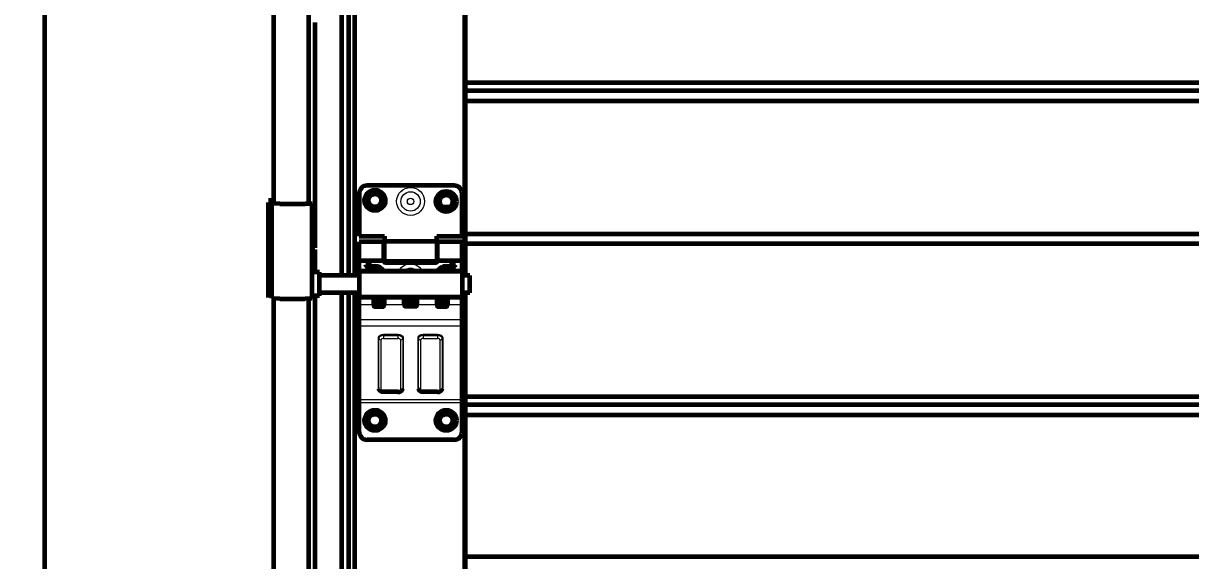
# Model space of a CAD drawing. Header units: millimetres. Extents: x 0 to 840, y 0 to 594.
# Drawn here: x 50.47 to 99.6, y 501.27 to 523.9 of the extents above; entities that cross this region are included whole.
import ezdxf

# ---------------------------------------------------------------- set-up
doc = ezdxf.new("R2010")
doc.units = ezdxf.units.MM
doc.linetypes.add('K5LT_BASIC', pattern=[0])
doc.linetypes.add('K5LT_THIN', pattern=[0])
doc.layers.add('Системный слой', color=7, linetype='Continuous')
doc.styles.add('KDIMTEXTSTYLE', font='GOST_AU.SHX', dxfattribs={"width": 0.96, "oblique": 15, "height": 5})
doc.dimstyles.new('KDIMSTYLE (0.07)', dxfattribs={"dimtxt": 5, "dimasz": 1, "dimexe": 2, "dimexo": 0, "dimgap": 1, "dimtad": 1, "dimlfac": 15, "dimtxsty": 'KDIMTEXTSTYLE', "dimsah": 1, "dimcen": 0, "dimdle": 1, "dimadec": 0, "dimazin": 0, "dimtfac": 0.667, "dimtmove": 0, "dimatfit": 3, "dimfxl": 1, "dimtvp": 1, "dimtolj": 1, "dimtzin": 0, "dimarcsym": 0})

# ---------------------------------------------------------------- blocks, each defined once
blk = doc.blocks.new('U0')
at = {"layer": 'Системный слой', "color": 5, "linetype": 'K5LT_BASIC', "lineweight": 60, "true_color": 0x0000ff}
blk.add_line((51.363, 560.464), (51.363, 411.478), dxfattribs=at)
blk = doc.blocks.new('KDIMARROW_01')
at = {"layer": 'Системный слой'}
blk.add_hatch(color=0, dxfattribs=at).paths.add_polyline_path([(0, 0), (-5, 0.658), (-4.5, 0), (-5, -0.658)])
at = {"layer": 'Системный слой', "color": 0, "linetype": 'K5LT_THIN', "lineweight": 18}
for p, q in [((-4.5, 0), (-5, 0.658)), ((-5, 0.658), (0, 0)), ((0, 0), (-5, -0.658)), ((-5, -0.658), (-4.5, 0)), ((0, 0), (-1, 0))]:
    blk.add_line(p, q, dxfattribs=at)

msp = doc.modelspace()

# ---------------------------------------------------------------- linework, layer by layer
at = {"layer": 'Системный слой', "color": 5, "linetype": 'K5LT_BASIC', "lineweight": 60, "true_color": 0x0000ff}
for p, q in [((63.87945, 513.28472), (63.87945, 545.82951)), ((64.15418, 545.82951), (64.15418, 513.28472)), ((69.03595, 545.82951), (69.03595, 515.01859)), ((69.06929, 545.82951), (69.06929, 515.01859)), ((61.00305, 544.22998), (61.00305, 523.86303)), ((62.46971, 543.66123), (62.46971, 523.84318)), ((64.40262, 536.93947), (64.40262, 515.00847)), ((61.00305, 523.86303), (61.00305, 516.31678)), ((62.46971, 523.84318), (62.46971, 516.30918)), ((62.73638, 523.94504), (62.73638, 514.44705)), ((148.73595, 521.39554), (69.06929, 521.39554)), ((148.73595, 521.0622), (69.06929, 521.0622)), ((148.73595, 520.62887), (69.06929, 520.62887)), ((68.60262, 517.06806), (64.93595, 517.06806)), ((60.78971, 516.45076), (60.78971, 516.45074)), ((60.78971, 516.45076), (60.92305, 516.45076)), ((60.92305, 516.45076), (60.92305, 516.45074)), ((64.60262, 516.73472), (64.60262, 514.93472)), ((64.88439, 516.44596), (65.07684, 516.77929)), ((65.07684, 516.11262), (64.88439, 516.44596)), ((65.07684, 516.77929), (65.46174, 516.77929)), ((65.46174, 516.77929), (65.65419, 516.44596)), ((65.46174, 516.11262), (65.65419, 516.44596)), ((67.88439, 516.40139), (68.07684, 516.73472)), ((68.07684, 516.06806), (67.88439, 516.40139)), ((68.07684, 516.73472), (68.46174, 516.73472)), ((68.46174, 516.73472), (68.65419, 516.40139)), ((68.46174, 516.06806), (68.65419, 516.40139)), ((68.93595, 514.93472), (68.93595, 516.73472)), ((60.78971, 513.11562), (60.78971, 516.35587)), ((60.92305, 516.3215), (60.92305, 516.35587)), ((60.92305, 512.32226), (60.92305, 516.3215)), ((61.26723, 516.30452), (60.97926, 516.31656)), ((62.22424, 516.30347), (62.52375, 516.31043)), ((62.62589, 516.30876), (62.32638, 516.3018)), ((62.52375, 516.31043), (62.62589, 516.30876)), ((62.62589, 512.30952), (62.62589, 516.30876)), ((65.03124, 516.16806), (65.50733, 516.16806)), ((65.46174, 516.11262), (65.07684, 516.11262)), ((68.03124, 516.16806), (68.50733, 516.16806)), ((68.50733, 516.05665), (68.03124, 516.05665)), ((68.46174, 516.06806), (68.07684, 516.06806)), ((64.40262, 515.00847), (64.40262, 513.28472)), ((64.60262, 514.93472), (65.66929, 514.93472)), ((65.66929, 514.93472), (65.66929, 514.71139)), ((67.86929, 514.93472), (68.93595, 514.93472)), ((67.86929, 514.71139), (67.86929, 514.93472)), ((146.59055, 515.01859), (68.93595, 515.01859)), ((69.03595, 515.01859), (69.03595, 513.28472)), ((69.06929, 515.01859), (69.06929, 513.28472)), ((62.62589, 514.44705), (62.73638, 514.44705)), ((64.60262, 513.89472), (64.60262, 514.69472)), ((65.63595, 514.69472), (64.60262, 514.69472)), ((65.63595, 514.69472), (65.63595, 513.89472)), ((65.66929, 514.52806), (65.63595, 514.52806)), ((65.66929, 513.87806), (65.66929, 514.71139)), ((67.86929, 514.71139), (65.66929, 514.71139)), ((67.86929, 514.71139), (67.86929, 513.87806)), ((67.90262, 514.52806), (67.86929, 514.52806)), ((68.93595, 514.69472), (67.90262, 514.69472)), ((67.90262, 513.89472), (67.90262, 514.69472)), ((68.93595, 513.89472), (68.93595, 514.69472)), ((146.56929, 514.61612), (68.93595, 514.61612)), ((62.73638, 514.3737), (62.62589, 514.3737)), ((62.62589, 514.37214), (62.73638, 514.37214)), ((62.73638, 514.37214), (62.73638, 514.3737)), ((62.73638, 514.37214), (62.73638, 513.41806)), ((65.66929, 514.06139), (65.63595, 514.06139)), ((67.90262, 514.06139), (67.86929, 514.06139)), ((65.63595, 513.89472), (64.60262, 513.89472)), ((64.60262, 513.46139), (64.60262, 513.89472)), ((64.60262, 513.46139), (68.93595, 513.46139)), ((64.60262, 513.46139), (64.60262, 512.37472)), ((68.93595, 513.46139), (64.60262, 513.46139)), ((64.60262, 513.46139), (64.60262, 512.37472)), ((64.87937, 513.7128), (64.89596, 513.7128)), ((64.96447, 513.7128), (64.89596, 513.7128)), ((65.06929, 513.68139), (64.93595, 513.68139)), ((65.01585, 513.7128), (64.96447, 513.7128)), ((65.00867, 513.46139), (65.07684, 513.57947)), ((65.01585, 513.7128), (65.12587, 513.7128)), ((65.07684, 513.57947), (65.46174, 513.57947)), ((65.46174, 513.57947), (65.52991, 513.46139)), ((67.86929, 513.87806), (65.66929, 513.87806)), ((65.70262, 513.82806), (67.83595, 513.82806)), ((68.93595, 513.89472), (67.90262, 513.89472)), ((68.00867, 513.46139), (68.07684, 513.57947)), ((68.07684, 513.57947), (68.46174, 513.57947)), ((68.41271, 513.7128), (68.6592, 513.7128)), ((68.46174, 513.57947), (68.52991, 513.46139)), ((68.60262, 513.68139), (68.46929, 513.68139)), ((68.93595, 513.46139), (68.93595, 513.89472)), ((68.93595, 513.46139), (68.93595, 512.37472)), ((68.93595, 513.46139), (68.93595, 512.37472)), ((69.06929, 513.7128), (69.03595, 513.7128)), ((60.78971, 512.35663), (60.78971, 513.11562)), ((62.93595, 513.41806), (62.62589, 513.41806)), ((62.93595, 512.41806), (62.93595, 513.41806)), ((64.60262, 513.28472), (62.93595, 513.28472)), ((69.26929, 513.28472), (68.93595, 513.28472)), ((69.26929, 512.55139), (69.26929, 513.28472)), ((64.60262, 512.55139), (62.93595, 512.55139)), ((63.87945, 479.88472), (63.87945, 512.55139)), ((64.15418, 512.55139), (64.15418, 479.88472)), ((64.40262, 512.55139), (64.40262, 481.5818)), ((69.26929, 512.55139), (68.93595, 512.55139)), ((69.03595, 512.55139), (69.03595, 481.18946)), ((69.06929, 512.55139), (69.06929, 481.18946)), ((61.26723, 512.30528), (60.97926, 512.31732)), ((61.00305, 512.31632), (61.00305, 411.74583)), ((62.62589, 512.30952), (62.32638, 512.30256)), ((62.46971, 512.30589), (62.46971, 411.73474)), ((62.93595, 512.41806), (62.62589, 512.41806)), ((62.73638, 512.41806), (62.73638, 480.01806)), ((64.60262, 512.37472), (65.21929, 512.37472)), ((64.60262, 512.04139), (64.60262, 512.37472)), ((65.21929, 512.37472), (64.60262, 512.37472)), ((68.93595, 512.37472), (64.60262, 512.37472)), ((64.60262, 511.41298), (64.60262, 512.04139)), ((65.21929, 512.07472), (65.21929, 512.37472)), ((65.21929, 512.37472), (65.65262, 512.37472)), ((65.21929, 512.37472), (65.21929, 512.04139)), ((65.65262, 512.24139), (65.21929, 512.24139)), ((65.23595, 512.20806), (65.21929, 512.20806)), ((65.21929, 512.20806), (65.65262, 512.20806)), ((65.65262, 512.17472), (65.21929, 512.17472)), ((65.21929, 512.14139), (65.65262, 512.14139)), ((65.21929, 512.03788), (65.21929, 512.07472)), ((65.21929, 512.04139), (65.21929, 512.00491)), ((65.23595, 512.37472), (65.23595, 512.34139)), ((65.23595, 512.34139), (65.23595, 512.37472)), ((65.23595, 512.24139), (65.23595, 512.34139)), ((65.23595, 512.30806), (65.23595, 512.34139)), ((65.23595, 512.34139), (65.43595, 512.34139)), ((65.23595, 512.20806), (65.23595, 512.30806)), ((65.61929, 512.00454), (65.25262, 512.00454)), ((65.25262, 511.97158), (65.61929, 511.97158)), ((65.43595, 512.34139), (65.57737, 512.34139)), ((65.57737, 512.34139), (65.63595, 512.34139)), ((65.63595, 512.34139), (65.63595, 512.37472)), ((65.63595, 512.34139), (65.63595, 512.37472)), ((65.63595, 512.24139), (65.63595, 512.34139)), ((65.63595, 512.34139), (65.63595, 512.30806)), ((65.63595, 512.20806), (65.63595, 512.30806)), ((65.65262, 512.37472), (65.65262, 512.07472)), ((65.65262, 512.37472), (66.50262, 512.37472)), ((66.50262, 512.37472), (65.65262, 512.37472)), ((65.65262, 512.04139), (65.65262, 512.37472)), ((65.65262, 512.07472), (65.65262, 512.03788)), ((65.65262, 512.00491), (65.65262, 512.04139)), ((66.50262, 512.07472), (66.50262, 512.37472)), ((66.50262, 512.37472), (67.03595, 512.37472)), ((66.50262, 512.3511), (66.50262, 512.37472)), ((66.50262, 512.25743), (66.50262, 512.3511)), ((66.50262, 512.17472), (66.50262, 512.25743)), ((67.03595, 512.17472), (66.50262, 512.17472)), ((67.03595, 512.17472), (66.50262, 512.17472)), ((66.50262, 512.17472), (66.50262, 512.04139)), ((66.50262, 512.05009), (66.50262, 512.07472)), ((66.50262, 512.04139), (66.50262, 512.01958)), ((67.00262, 512.01676), (66.53595, 512.01676)), ((66.53595, 511.98625), (67.00262, 511.98625)), ((67.03595, 512.37472), (67.88595, 512.37472)), ((67.03595, 512.37472), (67.03595, 512.07472)), ((67.88595, 512.37472), (67.03595, 512.37472)), ((67.03595, 512.3511), (67.03595, 512.37472)), ((67.03595, 512.25743), (67.03595, 512.3511)), ((67.03595, 512.17472), (67.03595, 512.25743)), ((67.03595, 512.04139), (67.03595, 512.17472)), ((67.03595, 512.07472), (67.03595, 512.05009)), ((67.03595, 512.01958), (67.03595, 512.04139)), ((67.88595, 512.07472), (67.88595, 512.37472)), ((67.88595, 512.37472), (68.31929, 512.37472)), ((67.88595, 512.37472), (67.88595, 512.04139)), ((68.31929, 512.24139), (67.88595, 512.24139)), ((67.88595, 512.20806), (68.31929, 512.20806)), ((68.31929, 512.17472), (67.88595, 512.17472)), ((67.88595, 512.14139), (68.31929, 512.14139)), ((67.88595, 512.03788), (67.88595, 512.07472)), ((67.88595, 512.04139), (67.88595, 512.00491)), ((67.90262, 512.37472), (67.90262, 512.34139)), ((67.90262, 512.34139), (67.90262, 512.37472)), ((67.90262, 512.24139), (67.90262, 512.34139)), ((67.90262, 512.30806), (67.90262, 512.34139)), ((67.90262, 512.34139), (68.10262, 512.34139)), ((67.90262, 512.20806), (67.90262, 512.30806)), ((68.28595, 512.00454), (67.91929, 512.00454)), ((67.91929, 511.97158), (68.28595, 511.97158)), ((68.10262, 512.34139), (68.24404, 512.34139)), ((68.24404, 512.34139), (68.30262, 512.34139)), ((68.30262, 512.34139), (68.30262, 512.37472)), ((68.30262, 512.34139), (68.30262, 512.37472)), ((68.30262, 512.24139), (68.30262, 512.34139)), ((68.30262, 512.34139), (68.30262, 512.30806)), ((68.30262, 512.20806), (68.30262, 512.30806)), ((68.31929, 512.37472), (68.31929, 512.07472)), ((68.31929, 512.37472), (68.93595, 512.37472)), ((68.93595, 512.37472), (68.31929, 512.37472)), ((68.31929, 512.04139), (68.31929, 512.37472)), ((68.31929, 512.07472), (68.31929, 512.03788)), ((68.31929, 512.00491), (68.31929, 512.04139)), ((68.93595, 512.04139), (68.93595, 512.37472)), ((68.93595, 511.41298), (68.93595, 512.04139)), ((64.60262, 511.14331), (64.60262, 511.41298)), ((64.60262, 508.04783), (64.60262, 511.14331)), ((68.93595, 511.14331), (68.93595, 511.41298)), ((68.93595, 508.04783), (68.93595, 511.14331)), ((64.60262, 507.91299), (64.60262, 508.04783)), ((66.23595, 508.37619), (65.63595, 508.37619)), ((67.90262, 508.37619), (67.30262, 508.37619)), ((68.93595, 507.91299), (68.93595, 508.04783)), ((148.73595, 508.16887), (69.06929, 508.16887)), ((64.60262, 506.69472), (64.60262, 507.91299)), ((68.93595, 506.69472), (68.93595, 507.91299)), ((148.73595, 507.83554), (69.06929, 507.83554)), ((64.88439, 507.17947), (65.07684, 507.5128)), ((65.07684, 506.84613), (64.88439, 507.17947)), ((65.07684, 507.5128), (65.46174, 507.5128)), ((65.46174, 507.5128), (65.65419, 507.17947)), ((65.46174, 506.84613), (65.65419, 507.17947)), ((67.88439, 507.17947), (68.07684, 507.5128)), ((68.07684, 506.84613), (67.88439, 507.17947)), ((68.07684, 507.5128), (68.46174, 507.5128)), ((68.46174, 507.5128), (68.65419, 507.17947)), ((68.46174, 506.84613), (68.65419, 507.17947)), ((148.73595, 507.4022), (69.06929, 507.4022)), ((65.46174, 506.84613), (65.07684, 506.84613)), ((68.46174, 506.84613), (68.07684, 506.84613)), ((68.60262, 506.36139), (64.93595, 506.36139)), ((148.73595, 501.43554), (69.06929, 501.43554))]:
    msp.add_line(p, q, dxfattribs=at)
at = {"layer": 'Системный слой', "color": 7, "linetype": 'K5LT_THIN', "lineweight": 18}
for p, q in [((65.21929, 512.04139), (64.60262, 512.04139)), ((66.50262, 512.04139), (65.65262, 512.04139)), ((67.03595, 512.3511), (66.50262, 512.3511)), ((67.03595, 512.25743), (66.50262, 512.25743)), ((67.88595, 512.04139), (67.03595, 512.04139)), ((68.93595, 512.04139), (68.31929, 512.04139)), ((68.93595, 511.41298), (64.60262, 511.41298)), ((68.93595, 511.14331), (64.60262, 511.14331)), ((65.40262, 510.65349), (65.40262, 508.53746)), ((65.43489, 508.51723), (65.43489, 510.63326)), ((65.53172, 508.45656), (65.53172, 510.57258)), ((65.63595, 510.79064), (65.63595, 510.75144)), ((66.23595, 510.79064), (65.63595, 510.79064)), ((65.63595, 510.75144), (66.23595, 510.75144)), ((65.63595, 510.75144), (65.63595, 510.63385)), ((65.63595, 510.63385), (66.23595, 510.63385)), ((66.23595, 510.79064), (66.23595, 510.75144)), ((66.23595, 510.75144), (66.23595, 510.63385)), ((66.34019, 510.57258), (66.34019, 508.45656)), ((66.43701, 510.63326), (66.43701, 508.51723)), ((66.46929, 508.53746), (66.46929, 510.65349)), ((67.06929, 510.65349), (67.06929, 508.53746)), ((67.10156, 508.51723), (67.10156, 510.63326)), ((67.19839, 508.45656), (67.19839, 510.57258)), ((67.30262, 510.79064), (67.30262, 510.75144)), ((67.90262, 510.79064), (67.30262, 510.79064)), ((67.30262, 510.75144), (67.30262, 510.63385)), ((67.30262, 510.75144), (67.90262, 510.75144)), ((67.30262, 510.63385), (67.90262, 510.63385)), ((67.90262, 510.79064), (67.90262, 510.75144)), ((67.90262, 510.75144), (67.90262, 510.63385)), ((68.00685, 510.57258), (68.00685, 508.45656)), ((68.10368, 510.63326), (68.10368, 508.51723)), ((68.13595, 508.53746), (68.13595, 510.65349)), ((68.93595, 508.04783), (64.60262, 508.04783)), ((66.23595, 508.39529), (65.63595, 508.39529)), ((65.63595, 508.37619), (65.63595, 508.39529)), ((66.23595, 508.37619), (66.23595, 508.39529)), ((67.90262, 508.39529), (67.30262, 508.39529)), ((67.30262, 508.37619), (67.30262, 508.39529)), ((67.90262, 508.37619), (67.90262, 508.39529)), ((68.93595, 507.91299), (64.60262, 507.91299))]:
    msp.add_line(p, q, dxfattribs=at)
at = {"layer": 'Системный слой', "color": 5, "linetype": 'K5LT_BASIC', "lineweight": 60, "true_color": 0x0000ff}
for centre, radius in [((65.26929, 516.44596), 0.43333), ((65.26929, 516.44596), 0.29667), ((65.26929, 516.44596), 0.28333), ((65.26929, 516.44596), 0.2744), ((68.26929, 516.40139), 0.43333), ((68.26929, 516.40139), 0.29667), ((68.26929, 516.40139), 0.28333), ((68.26929, 516.40139), 0.2744), ((65.26929, 507.17947), 0.43333), ((68.26929, 507.17947), 0.43333), ((65.26929, 507.17947), 0.29667), ((65.26929, 507.17947), 0.28333), ((65.26929, 507.17947), 0.2744), ((68.26929, 507.17947), 0.29667), ((68.26929, 507.17947), 0.28333), ((68.26929, 507.17947), 0.2744)]:
    msp.add_circle(centre, radius, dxfattribs=at)
at = {"layer": 'Системный слой', "color": 7, "linetype": 'K5LT_THIN', "lineweight": 18}
for radius in [0.58805, 0.40718, 0.13589]:
    msp.add_circle((66.76929, 516.40139), radius, dxfattribs=at)
at = {"layer": 'Системный слой', "color": 5, "linetype": 'K5LT_BASIC', "lineweight": 60, "true_color": 0x0000ff}
for centre, radius, start, end in [((64.93595, 516.73472), 0.33333, 90, 180), ((68.60262, 516.73472), 0.33333, 0, 90), ((65.26929, 516.40139), 0.33333, 135.572996, 224.427004), ((65.26929, 516.40139), 0.33333, 315.572996, 44.427004), ((68.26929, 516.40139), 0.33333, 135.572996, 224.427004), ((68.26929, 516.40139), 0.33333, 315.572996, 44.427004), ((64.93595, 513.74806), 0.06667, 180, 270), ((65.26929, 513.24613), 0.43333, 29.784873, 150.215127), ((65.26929, 513.24613), 0.29667, 46.517314, 133.482686), ((65.06929, 513.74806), 0.06667, 270, 0), ((65.26929, 513.24613), 0.28333, 49.440172, 130.559828), ((65.26929, 513.24613), 0.2744, 51.670407, 128.329593), ((65.26929, 513.16406), 0.33333, 63.125652, 116.874348), ((65.70262, 513.89472), 0.06667, 180, 270), ((67.83595, 513.89472), 0.06667, 270, 0), ((68.26929, 513.24613), 0.43333, 29.784873, 150.215127), ((68.26929, 513.24613), 0.29667, 46.517314, 133.482686), ((68.26929, 513.24613), 0.28333, 49.440172, 130.559828), ((68.26929, 513.24613), 0.2744, 51.670407, 128.329593), ((68.26929, 513.16406), 0.33333, 63.125652, 116.874348), ((68.46929, 513.74806), 0.06667, 180, 270), ((68.60262, 513.74806), 0.06667, 270, 0), ((65.48962, 513.09094), 1.0376, 254.897946, 267.035104), ((65.48962, 513.0576), 1.0376, 254.897946, 267.035104), ((65.25262, 512.03788), 0.03333, 180, 270), ((65.25262, 512.00491), 0.03333, 180, 270), ((65.38228, 513.09094), 1.0376, 272.964896, 285.102054), ((65.38228, 513.0576), 1.0376, 272.964896, 285.102054), ((65.61929, 512.03788), 0.03333, 270, 0), ((65.61929, 512.00491), 0.03333, 270, 0), ((66.53595, 512.05009), 0.03333, 180, 270), ((66.53595, 512.01958), 0.03333, 180, 270), ((67.00262, 512.05009), 0.03333, 270, 0), ((67.00262, 512.01958), 0.03333, 270, 0), ((68.15629, 513.09094), 1.0376, 254.897946, 267.035104), ((68.15629, 513.0576), 1.0376, 254.897946, 267.035104), ((67.91929, 512.03788), 0.03333, 180, 270), ((67.91929, 512.00491), 0.03333, 180, 270), ((68.04895, 513.09094), 1.0376, 272.964896, 285.102054), ((68.04895, 513.0576), 1.0376, 272.964896, 285.102054), ((68.28595, 512.03788), 0.03333, 270, 0), ((68.28595, 512.00491), 0.03333, 270, 0), ((65.26929, 507.09472), 0.33333, 45.572996, 134.427004), ((68.26929, 507.09472), 0.33333, 45.572996, 134.427004), ((64.93595, 506.69472), 0.33333, 180, 270), ((68.60262, 506.69472), 0.33333, 270, 0)]:
    msp.add_arc(centre, radius, start, end, dxfattribs=at)
at = {"layer": 'Системный слой', "color": 7, "linetype": 'K5LT_THIN', "lineweight": 18}
for radius, start, end in [(0.58805, 29.531195, 150.468805), (0.40718, 45.384099, 134.615901)]:
    msp.add_arc((66.76929, 513.17154), radius, start, end, dxfattribs=at)
at = {"layer": 'Системный слой', "color": 5, "linetype": 'K5LT_BASIC', "lineweight": 60, "true_color": 0x0000ff}
for centre, major_axis, ratio, start_param, end_param in [((61.52305, 516.3215), (-0.6, 0), 0.01949318, 0, 0.43633231), ((61.84122, 516.30974), (0.63333, 0), 0.01949318, 3.57792497, 5.58505361), ((61.84122, 516.30974), (-0.5, 0), 0.01949318, 0.43633231, 2.44346095), ((64.57028, 513.84613), (0, -0.13333), 0.99996192, 5.87163315, 6.28318531), ((61.52305, 512.32226), (-0.6, 0), 0.01949318, 0, 0.43633231), ((61.84122, 512.3105), (0.63333, 0), 0.01949318, 3.57792497, 5.58505361)]:
    msp.add_ellipse(centre, major_axis=major_axis, ratio=ratio, start_param=start_param, end_param=end_param, dxfattribs=at)
at = {"layer": 'Системный слой', "color": 7, "linetype": 'K5LT_THIN', "lineweight": 18}
for centre, major_axis, ratio, start_param, end_param in [((65.63595, 510.65349), (-0.23333, 0), 0.58778525, 4.71238898, 6.28318531), ((65.40262, 510.62652), (-0.03333, 0), 0.80901699, 3.39427291, 4.71238898), ((65.63595, 510.63326), (-0.20106, 0), 0.58778525, 4.71238898, 6.28318531), ((65.53172, 510.65349), (-0.1, 0), 0.80901699, 0.25268026, 1.57079633), ((65.63595, 510.57258), (-0.10423, 0), 0.58778525, 4.71238898, 6.28318531), ((66.23595, 510.65349), (-0.23333, 0), 0.58778525, 3.14159265, 4.71238898), ((66.23595, 510.63326), (-0.20106, 0), 0.58778525, 3.14159265, 4.71238898), ((66.23595, 510.57258), (-0.10423, 0), 0.58778525, 3.14159265, 4.71238898), ((66.34019, 510.65349), (0.1, 0), 0.80901699, 4.71238898, 6.03050505), ((66.46929, 510.62652), (-0.03333, 0), 0.80901699, 4.71238898, 6.03050505), ((67.30262, 510.65349), (-0.23333, 0), 0.58778525, 4.71238898, 6.28318531), ((67.06929, 510.62652), (-0.03333, 0), 0.80901699, 3.39427291, 4.71238898), ((67.30262, 510.63326), (-0.20106, 0), 0.58778525, 4.71238898, 6.28318531), ((67.19839, 510.65349), (-0.1, 0), 0.80901699, 0.25268026, 1.57079633), ((67.30262, 510.57258), (-0.10423, 0), 0.58778525, 4.71238898, 6.28318531), ((67.90262, 510.65349), (-0.23333, 0), 0.58778525, 3.14159265, 4.71238898), ((67.90262, 510.63326), (-0.20106, 0), 0.58778525, 3.14159265, 4.71238898), ((67.90262, 510.57258), (-0.10423, 0), 0.58778525, 3.14159265, 4.71238898), ((68.00685, 510.65349), (0.1, 0), 0.80901699, 4.71238898, 6.03050505), ((68.13595, 510.62652), (-0.03333, 0), 0.80901699, 4.71238898, 6.03050505), ((65.40262, 508.51049), (-0.03333, 0), 0.80901699, 3.39427291, 4.71238898), ((65.63595, 508.53746), (0.23333, 0), 0.58778525, 3.14159265, 3.9247715), ((66.23595, 508.53746), (0.23333, 0), 0.58778525, 5.50000646, 6.28318531), ((66.46929, 508.51049), (-0.03333, 0), 0.80901699, 4.71238898, 6.03050505), ((67.06929, 508.51049), (-0.03333, 0), 0.80901699, 3.39427291, 4.71238898), ((67.30262, 508.53746), (0.23333, 0), 0.58778525, 3.14159265, 3.9247715), ((67.90262, 508.53746), (0.23333, 0), 0.58778525, 5.50000646, 6.28318531), ((68.13595, 508.51049), (-0.03333, 0), 0.80901699, 4.71238898, 6.03050505), ((65.53172, 508.53746), (-0.1, 0), 0.80901699, 0.25268026, 1.57079633), ((65.63595, 508.51723), (0.20106, 0), 0.58778525, 3.14159265, 3.33030318), ((65.63595, 508.45656), (0.10423, 0), 0.58778525, 3.14159265, 4.71238898), ((66.23595, 508.45656), (0.10423, 0), 0.58778525, 4.71238898, 6.28318531), ((66.34019, 508.53746), (0.1, 0), 0.80901699, 4.71238898, 6.03050505), ((66.23595, 508.51723), (0.20106, 0), 0.58778525, 6.09447478, 6.28318531), ((67.19839, 508.53746), (-0.1, 0), 0.80901699, 0.25268026, 1.57079633), ((67.30262, 508.51723), (0.20106, 0), 0.58778525, 3.14159265, 3.33030318), ((67.30262, 508.45656), (0.10423, 0), 0.58778525, 3.14159265, 4.71238898), ((67.90262, 508.45656), (0.10423, 0), 0.58778525, 4.71238898, 6.28318531), ((68.00685, 508.53746), (0.1, 0), 0.80901699, 4.71238898, 6.03050505), ((67.90262, 508.51723), (0.20106, 0), 0.58778525, 6.09447478, 6.28318531)]:
    msp.add_ellipse(centre, major_axis=major_axis, ratio=ratio, start_param=start_param, end_param=end_param, dxfattribs=at)
at = {"layer": 'Системный слой', "color": 5, "linetype": 'K5LT_BASIC', "lineweight": 60, "true_color": 0x0000ff}
for points, knots in [([(65.23596, 512.34139), (65.24385, 512.34364), (65.26001, 512.3481), (65.28464, 512.35439), (65.30911, 512.36002), (65.33162, 512.36454), (65.35041, 512.36774), (65.36464, 512.3698), (65.37479, 512.37106), (65.38187, 512.37184), (65.38741, 512.3724), (65.39236, 512.37284), (65.39728, 512.37324), (65.4022, 512.37359), (65.40709, 512.3739), (65.41197, 512.37416), (65.41683, 512.37436), (65.42165, 512.37453), (65.42645, 512.37464), (65.4312, 512.37471), (65.43436, 512.37472), (65.43593, 512.37472)], [0, 0, 0, 0, 0.121014079, 0.247228251, 0.374944688, 0.491304198, 0.585733911, 0.656007673, 0.703420346, 0.73651628, 0.761076357, 0.78551106, 0.809773223, 0.834001943, 0.858124368, 0.882164245, 0.906027834, 0.929795571, 0.953353431, 0.97676005, 0.999911047, 0.999911047, 0.999911047, 0.999911047]), ([(65.43595, 512.34139), (65.42738, 512.34139), (65.41054, 512.34095), (65.38111, 512.33872), (65.35102, 512.33471), (65.32558, 512.33004), (65.30258, 512.32523), (65.27444, 512.31865), (65.25018, 512.31211), (65.23596, 512.30806)], [0, 0, 0, 0, 1.26111715, 2.48210691, 4.35437357, 5.73723928, 6.29622599, 7.81793037, 10, 10, 10, 10]), ([(65.43595, 512.37472), (65.43882, 512.37472), (65.44454, 512.37467), (65.45309, 512.37445), (65.46159, 512.37409), (65.46999, 512.37359), (65.47824, 512.37297), (65.48634, 512.37223), (65.49424, 512.37139), (65.50199, 512.37047), (65.50955, 512.36946), (65.51692, 512.36839), (65.52401, 512.36728), (65.53086, 512.36613), (65.53765, 512.36493), (65.54461, 512.36363), (65.55307, 512.36196), (65.56398, 512.35968), (65.57774, 512.35659), (65.59164, 512.35325), (65.60328, 512.35029), (65.61122, 512.3482), (65.6169, 512.34668), (65.62168, 512.34538), (65.62803, 512.34363), (65.63278, 512.34229), (65.63595, 512.34139)], [0, 0, 0, 0, 0.04212353, 0.08419477, 0.12611172, 0.16742235, 0.20832574, 0.24821069, 0.28741726, 0.32560927, 0.36345155, 0.39994907, 0.43543736, 0.46926095, 0.5024228, 0.53702379, 0.57372393, 0.6296226, 0.70127242, 0.78179304, 0.84039899, 0.8784516, 0.90280682, 0.92714408, 0.95144538, 1, 1, 1, 1]), ([(65.63595, 512.30806), (65.62806, 512.3103), (65.6119, 512.31477), (65.58726, 512.32106), (65.55655, 512.32813), (65.52231, 512.33461), (65.48657, 512.33918), (65.45854, 512.34108), (65.44233, 512.34139), (65.43595, 512.34139)], [0, 0, 0, 0, 1.21014079, 2.47228251, 3.74944688, 5.85733911, 7.61076357, 9.06027834, 10, 10, 10, 10]), ([(67.90262, 512.34139), (67.91052, 512.34364), (67.92667, 512.3481), (67.95131, 512.35439), (67.97578, 512.36002), (67.99829, 512.36454), (68.01707, 512.36774), (68.03131, 512.3698), (68.04146, 512.37106), (68.04854, 512.37184), (68.05408, 512.3724), (68.05902, 512.37284), (68.06395, 512.37324), (68.06886, 512.37359), (68.07376, 512.3739), (68.07864, 512.37416), (68.08349, 512.37436), (68.08832, 512.37453), (68.09311, 512.37464), (68.09787, 512.37471), (68.10103, 512.37472), (68.1026, 512.37472)], [0, 0, 0, 0, 0.121014079, 0.247228251, 0.374944688, 0.491304198, 0.585733911, 0.656007673, 0.703420346, 0.73651628, 0.761076357, 0.78551106, 0.809773223, 0.834001943, 0.858124368, 0.882164245, 0.906027834, 0.929795571, 0.953353431, 0.97676005, 0.999911048, 0.999911048, 0.999911048, 0.999911048]), ([(68.10262, 512.34139), (68.09405, 512.34139), (68.0772, 512.34095), (68.04777, 512.33872), (68.01769, 512.33471), (67.99224, 512.33004), (67.96925, 512.32523), (67.94111, 512.31865), (67.91685, 512.31211), (67.90262, 512.30806)], [0, 0, 0, 0, 1.26111715, 2.48210691, 4.35437357, 5.73723928, 6.29622599, 7.81793037, 10, 10, 10, 10]), ([(68.10262, 512.37472), (68.10548, 512.37472), (68.1112, 512.37467), (68.11976, 512.37445), (68.12825, 512.37409), (68.13665, 512.37359), (68.1449, 512.37297), (68.153, 512.37223), (68.16091, 512.37139), (68.16866, 512.37047), (68.17622, 512.36946), (68.18359, 512.36839), (68.19068, 512.36728), (68.19753, 512.36613), (68.20431, 512.36493), (68.21128, 512.36363), (68.21974, 512.36196), (68.23064, 512.35968), (68.24441, 512.35659), (68.2583, 512.35325), (68.26995, 512.35029), (68.27788, 512.3482), (68.28357, 512.34668), (68.28834, 512.34538), (68.2947, 512.34363), (68.29945, 512.34229), (68.30262, 512.34139)], [0, 0, 0, 0, 0.04212353, 0.08419477, 0.12611172, 0.16742235, 0.20832574, 0.24821069, 0.28741726, 0.32560927, 0.36345155, 0.39994907, 0.43543736, 0.46926095, 0.5024228, 0.53702379, 0.57372393, 0.6296226, 0.70127242, 0.78179304, 0.84039899, 0.8784516, 0.90280682, 0.92714408, 0.95144538, 1, 1, 1, 1]), ([(68.30262, 512.30806), (68.29472, 512.3103), (68.27856, 512.31477), (68.25393, 512.32106), (68.22322, 512.32813), (68.18897, 512.33461), (68.15324, 512.33918), (68.1252, 512.34108), (68.109, 512.34139), (68.10262, 512.34139)], [0, 0, 0, 0, 1.21014079, 2.47228251, 3.74944688, 5.85733911, 7.61076357, 9.06027834, 10, 10, 10, 10]), ([(65.63595, 508.37619), (65.62249, 508.37619), (65.59609, 508.37812), (65.56455, 508.38516), (65.54119, 508.39329), (65.52521, 508.40035), (65.51016, 508.40849), (65.49614, 508.41769), (65.48289, 508.42828), (65.47096, 508.43988), (65.46048, 508.45241), (65.45152, 508.46572), (65.44404, 508.47993), (65.44014, 508.4899), (65.43846, 508.49506)], [0, 0, 0, 0, 2.35623944, 4.62056275, 5.72945753, 6.82584782, 7.81231336, 8.88429776, 9.94083974, 10.98018661, 12.00060431, 13.00195461, 13.98588669, 15, 15, 15, 15]), ([(66.23595, 508.37619), (66.24941, 508.37619), (66.26939, 508.37765), (66.29506, 508.38241), (66.31331, 508.38723), (66.33071, 508.39329), (66.34699, 508.40047), (66.36228, 508.4088), (66.37651, 508.41823), (66.38969, 508.42887), (66.40154, 508.44053), (66.41195, 508.4531), (66.42083, 508.46646), (66.42808, 508.48045), (66.43185, 508.49016), (66.43344, 508.49506)], [0, 0, 0, 0, 2.51279782, 3.72980865, 4.9281714, 6.11097301, 7.28052204, 8.39479224, 9.53742927, 10.66347028, 11.77106036, 12.8584127, 13.92545102, 14.97400951, 16, 16, 16, 16]), ([(67.30262, 508.37619), (67.28916, 508.37619), (67.26276, 508.37812), (67.23122, 508.38516), (67.20786, 508.39329), (67.19187, 508.40035), (67.17683, 508.40849), (67.16281, 508.41769), (67.14956, 508.42828), (67.13763, 508.43988), (67.12714, 508.45241), (67.11818, 508.46572), (67.11071, 508.47993), (67.10681, 508.4899), (67.10513, 508.49506)], [0, 0, 0, 0, 2.35623944, 4.62056275, 5.72945753, 6.82584782, 7.81231336, 8.88429776, 9.94083974, 10.98018661, 12.00060431, 13.00195461, 13.98588669, 15, 15, 15, 15]), ([(67.90262, 508.37619), (67.91608, 508.37619), (67.93606, 508.37765), (67.96173, 508.38241), (67.97998, 508.38723), (67.99738, 508.39329), (68.01365, 508.40047), (68.02895, 508.4088), (68.04317, 508.41823), (68.05636, 508.42887), (68.06821, 508.44053), (68.07862, 508.4531), (68.08749, 508.46646), (68.09475, 508.48045), (68.09852, 508.49016), (68.10011, 508.49506)], [0, 0, 0, 0, 2.51279782, 3.72980865, 4.9281714, 6.11097301, 7.28052204, 8.39479224, 9.53742927, 10.66347028, 11.77106036, 12.8584127, 13.92545102, 14.97400951, 16, 16, 16, 16])]:
    msp.add_open_spline(points, degree=3, knots=knots, dxfattribs=at)

# ---------------------------------------------------------------- block references
at = {"layer": 'Системный слой'}
msp.add_blockref('U0', (0, 0), dxfattribs=at)

# ---------------------------------------------------------------- dimensions: what is measured, and where the dimension line sits
at = {"layer": 'Системный слой', "color": 7}
msp.add_linear_dim(base=(35.79523, 548.52309), p1=(62.98689, 411.46667), p2=(66.39331, 548.52309), angle=90, location=(35.79523, 479.99488), text='\\H5.0;\\W0.965;\\Q15;\\H5.0;\\W0.965;\\Q15;\\Q15;H', dimstyle='KDIMSTYLE (0.07)', override={"dimexo": 0, "dimblk1": 'KDIMARROW_01', "dimblk2": 'KDIMARROW_01', "dimse1": 0, "dimse2": 0, "dimclrt": 7, "dimtolj": 1}, dxfattribs=at).render()

doc.saveas('drawing.dxf')
